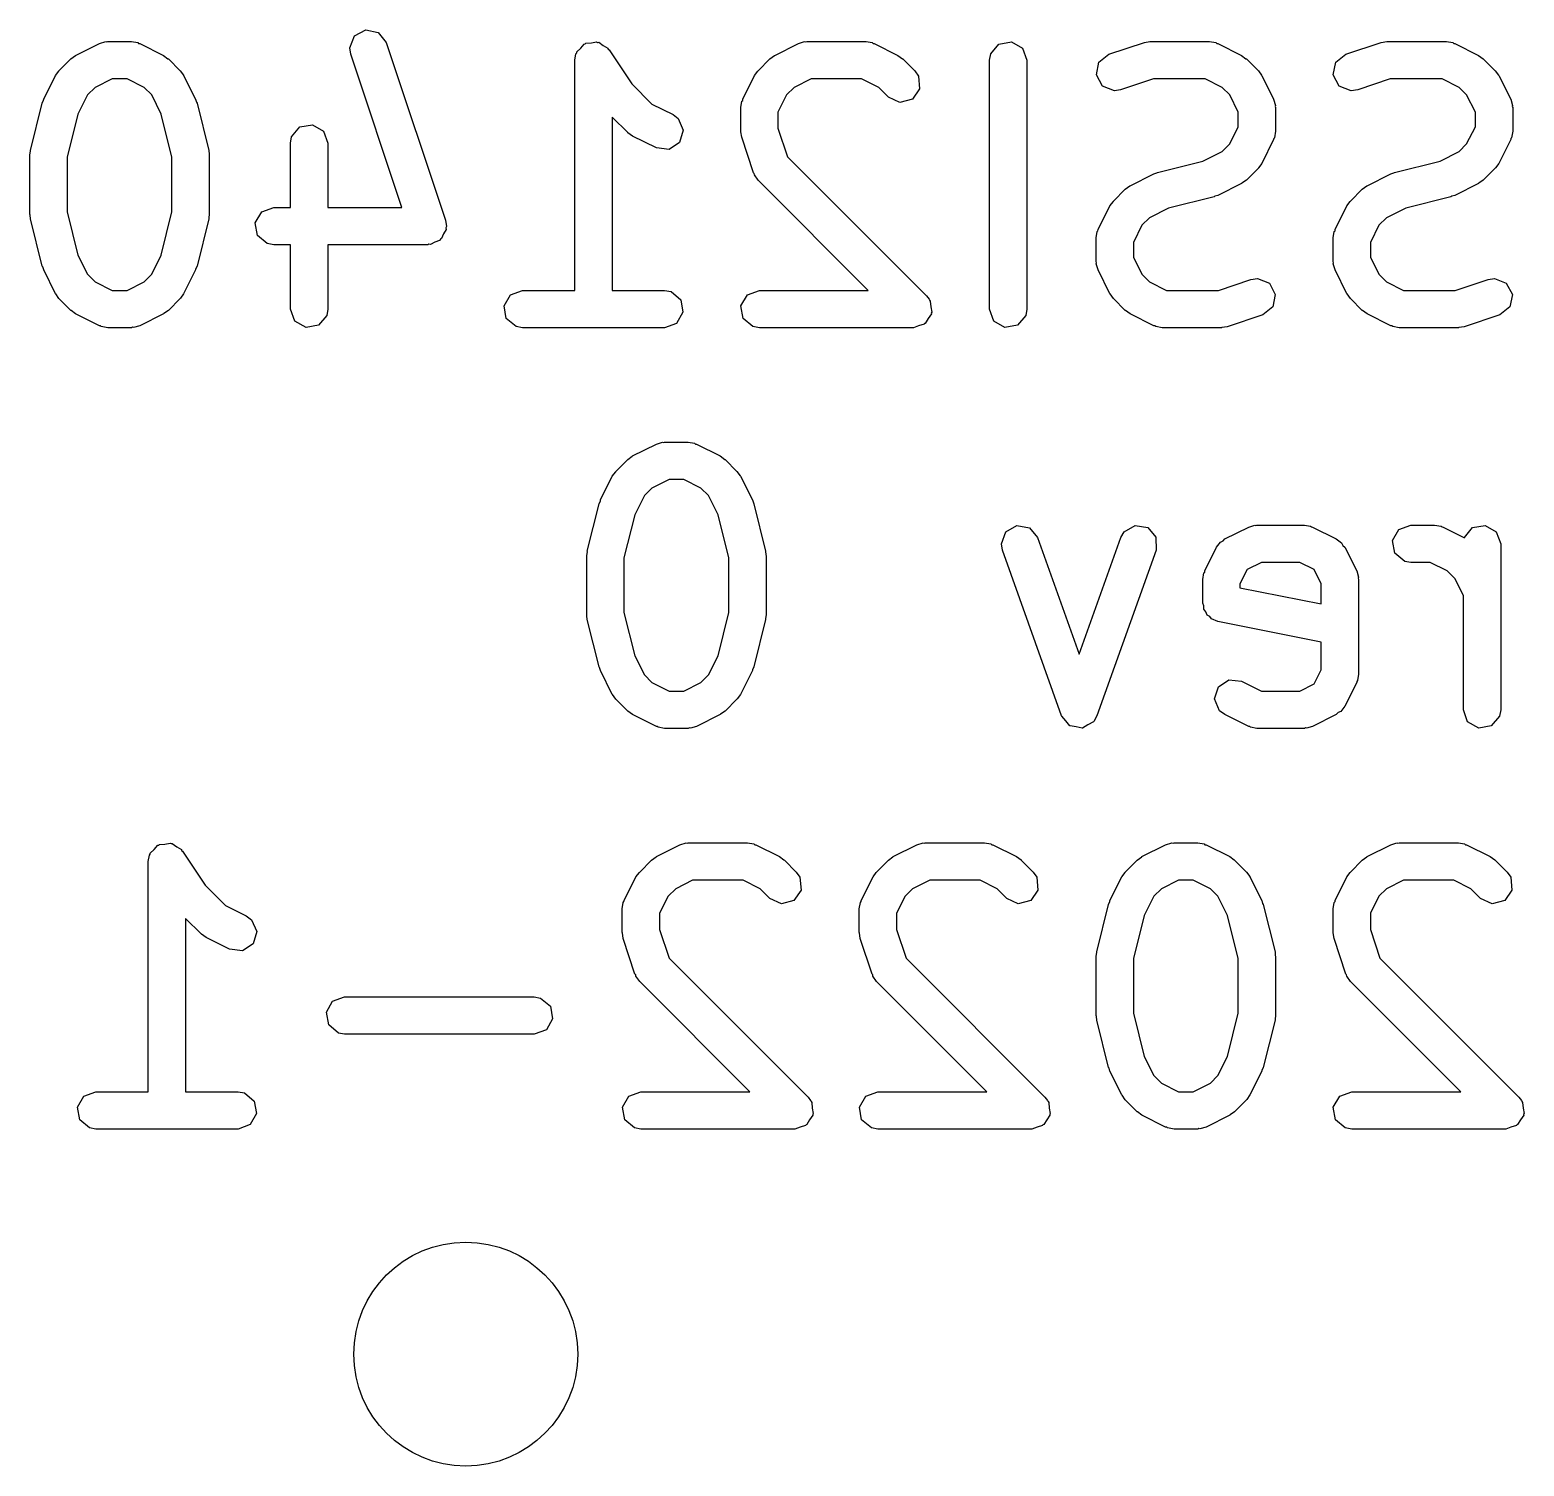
# Model space of a CAD drawing. Extents: x 123.3 to 169.7, y -142.3 to -47.
# Drawn here: x 163.01 to 169.02, y -79.44 to -73.67 of the extents above; entities that cross this region are included whole.
import ezdxf

# ---------------------------------------------------------------- set-up
doc = ezdxf.new("R2010")
doc.units = 0
doc.layers.add('BLACK', color=7, linetype='CONTINUOUS')

msp = doc.modelspace()

# ---------------------------------------------------------------- linework, layer by layer
at = {"layer": 'BLACK', "linetype": 'CONTINUOUS'}
for p, q in [((164.3, -73.7387), (164.319, -73.691)), ((164.319, -73.691), (164.364, -73.6666)), ((164.364, -73.6666), (164.414, -73.6769)), ((164.414, -73.6769), (164.446, -73.717)), ((163.198, -73.7689), (163.294, -73.7213)), ((163.294, -73.7213), (163.319, -73.7139)), ((163.319, -73.7139), (163.323, -73.7149)), ((163.323, -73.7149), (163.327, -73.7134)), ((163.327, -73.7134), (163.422, -73.7134)), ((163.422, -73.7134), (163.448, -73.7179)), ((163.448, -73.7179), (163.451, -73.7208)), ((163.451, -73.7208), (163.456, -73.7213)), ((163.456, -73.7213), (163.551, -73.7689)), ((164.304, -73.7645), (164.3, -73.7387)), ((164.446, -73.717), (164.684, -74.4313)), ((165.212, -73.7551), (165.228, -73.7401)), ((165.228, -73.7401), (165.242, -73.7234)), ((165.242, -73.7234), (165.246, -73.7227)), ((165.246, -73.7227), (165.249, -73.7197)), ((165.249, -73.7197), (165.271, -73.7183)), ((165.271, -73.7183), (165.292, -73.7145)), ((165.292, -73.7145), (165.296, -73.7167)), ((165.296, -73.7167), (165.301, -73.7164)), ((165.301, -73.7164), (165.318, -73.7293)), ((165.318, -73.7293), (165.337, -73.7402)), ((165.337, -73.7402), (165.338, -73.7442)), ((165.338, -73.7442), (165.342, -73.7468)), ((165.342, -73.7468), (165.433, -73.8835)), ((166.008, -73.7689), (166.103, -73.7213)), ((166.103, -73.7213), (166.128, -73.7139)), ((166.128, -73.7139), (166.132, -73.7149)), ((166.132, -73.7149), (166.137, -73.7134)), ((166.137, -73.7134), (166.375, -73.7134)), ((166.375, -73.7134), (166.4, -73.7179)), ((166.4, -73.7179), (166.404, -73.7208)), ((166.404, -73.7208), (166.408, -73.7213)), ((166.408, -73.7213), (166.503, -73.7689)), ((166.876, -73.7627), (166.909, -73.7234)), ((166.909, -73.7234), (166.959, -73.7145)), ((166.959, -73.7145), (167.004, -73.7402)), ((167.004, -73.7402), (167.021, -73.7884)), ((167.351, -73.7648), (167.494, -73.7172)), ((167.494, -73.7172), (167.516, -73.7139)), ((167.516, -73.7139), (167.518, -73.7134)), ((167.518, -73.7134), (167.756, -73.7134)), ((167.756, -73.7134), (167.781, -73.7179)), ((167.781, -73.7179), (167.785, -73.7208)), ((167.785, -73.7208), (167.789, -73.7213)), ((167.789, -73.7213), (167.884, -73.7689)), ((168.303, -73.7648), (168.446, -73.7172)), ((168.446, -73.7172), (168.468, -73.7139)), ((168.468, -73.7139), (168.47, -73.7134)), ((168.47, -73.7134), (168.708, -73.7134)), ((168.708, -73.7134), (168.734, -73.7179)), ((168.734, -73.7179), (168.737, -73.7208)), ((168.737, -73.7208), (168.742, -73.7213)), ((168.742, -73.7213), (168.837, -73.7689)), ((163.131, -73.8306), (163.179, -73.783)), ((163.179, -73.783), (163.197, -73.7701)), ((163.197, -73.7701), (163.198, -73.7689)), ((163.551, -73.7689), (163.569, -73.7823)), ((163.569, -73.7823), (163.571, -73.783)), ((163.571, -73.783), (163.618, -73.8306)), ((164.509, -74.38), (164.304, -73.7645)), ((165.204, -73.7884), (165.209, -73.7627)), ((165.204, -74.7134), (165.204, -73.7884)), ((165.209, -73.7627), (165.212, -73.7594)), ((165.212, -73.7594), (165.212, -73.7551)), ((165.941, -73.8306), (165.988, -73.783)), ((165.988, -73.783), (166.007, -73.7701)), ((166.007, -73.7701), (166.008, -73.7689)), ((166.503, -73.7689), (166.522, -73.7823)), ((166.522, -73.7823), (166.523, -73.783)), ((166.523, -73.783), (166.571, -73.8306)), ((166.871, -73.7884), (166.876, -73.7627)), ((166.871, -74.7884), (166.871, -73.7884)), ((167.021, -73.7884), (167.021, -74.7884)), ((167.301, -73.847), (167.311, -73.7967)), ((167.311, -73.7967), (167.351, -73.7648)), ((167.884, -73.7689), (167.902, -73.7823)), ((167.902, -73.7823), (167.904, -73.783)), ((167.904, -73.783), (167.952, -73.8306)), ((168.253, -73.847), (168.263, -73.7967)), ((168.263, -73.7967), (168.303, -73.7648)), ((168.837, -73.7689), (168.855, -73.7823)), ((168.855, -73.7823), (168.856, -73.783)), ((168.856, -73.783), (168.904, -73.8306)), ((163.07, -73.9453), (163.117, -73.8501)), ((163.117, -73.8501), (163.131, -73.8321)), ((163.131, -73.8321), (163.131, -73.8306)), ((163.345, -73.8634), (163.276, -73.8976)), ((163.405, -73.8634), (163.345, -73.8634)), ((163.473, -73.8976), (163.405, -73.8634)), ((163.618, -73.8306), (163.631, -73.849)), ((163.631, -73.849), (163.632, -73.8501)), ((163.632, -73.8501), (163.68, -73.9453)), ((165.879, -73.9453), (165.927, -73.8501)), ((165.927, -73.8501), (165.94, -73.8321)), ((165.94, -73.8321), (165.941, -73.8306)), ((166.154, -73.8634), (166.086, -73.8976)), ((166.357, -73.8634), (166.154, -73.8634)), ((166.426, -73.8976), (166.357, -73.8634)), ((166.571, -73.8306), (166.586, -73.8519)), ((166.586, -73.8519), (166.59, -73.903)), ((167.325, -73.8921), (167.301, -73.847)), ((167.53, -73.8634), (167.398, -73.9072)), ((167.738, -73.8634), (167.53, -73.8634)), ((167.806, -73.8976), (167.738, -73.8634)), ((167.952, -73.8306), (167.964, -73.849)), ((167.964, -73.849), (167.966, -73.8501)), ((167.966, -73.8501), (168.013, -73.9453)), ((168.277, -73.8921), (168.253, -73.847)), ((168.482, -73.8634), (168.351, -73.9072)), ((168.69, -73.8634), (168.482, -73.8634)), ((168.759, -73.8976), (168.69, -73.8634)), ((168.904, -73.8306), (168.917, -73.849)), ((168.917, -73.849), (168.918, -73.8501)), ((168.918, -73.8501), (168.966, -73.9453)), ((163.246, -73.928), (163.207, -74.005)), ((163.276, -73.8976), (163.246, -73.928)), ((163.504, -73.928), (163.473, -73.8976)), ((163.542, -74.005), (163.504, -73.928)), ((165.433, -73.8835), (165.514, -73.9648)), ((166.055, -73.928), (166.021, -73.9966)), ((166.086, -73.8976), (166.055, -73.928)), ((166.465, -73.9367), (166.426, -73.8976)), ((166.59, -73.903), (166.561, -73.9451)), ((167.373, -73.911), (167.325, -73.8921)), ((167.398, -73.9072), (167.373, -73.911)), ((167.837, -73.928), (167.806, -73.8976)), ((167.871, -73.9966), (167.837, -73.928)), ((168.325, -73.911), (168.277, -73.8921)), ((168.351, -73.9072), (168.325, -73.911)), ((168.789, -73.928), (168.759, -73.8976)), ((168.824, -73.9966), (168.789, -73.928)), ((163.016, -74.1511), (163.064, -73.9607)), ((163.064, -73.9607), (163.069, -73.9488)), ((163.069, -73.9488), (163.07, -73.9453)), ((163.68, -73.9453), (163.684, -73.9577)), ((163.684, -73.9577), (163.686, -73.9607)), ((163.686, -73.9607), (163.733, -74.1511)), ((165.514, -73.9648), (165.599, -74.007)), ((165.871, -73.9789), (165.876, -73.9532)), ((165.871, -74.0741), (165.871, -73.9789)), ((165.876, -73.9532), (165.879, -73.9498)), ((165.879, -73.9498), (165.879, -73.9453)), ((166.511, -73.9583), (166.465, -73.9367)), ((166.561, -73.9451), (166.511, -73.9583)), ((168.013, -73.9453), (168.021, -73.9703)), ((168.021, -73.9703), (168.02, -73.9746)), ((168.02, -73.9746), (168.021, -73.9789)), ((168.021, -73.9789), (168.021, -74.0741)), ((168.966, -73.9453), (168.973, -73.9703)), ((168.973, -73.9703), (168.972, -73.9746)), ((168.972, -73.9746), (168.974, -73.9789)), ((168.974, -73.9789), (168.974, -74.0741)), ((163.207, -74.005), (163.164, -74.1786)), ((163.585, -74.1786), (163.542, -74.005)), ((164.099, -74.0568), (164.15, -74.0479)), ((164.15, -74.0479), (164.194, -74.0735)), ((165.417, -74.0795), (165.354, -74.0171)), ((165.354, -74.0171), (165.354, -74.7134)), ((165.599, -74.007), (165.62, -74.0225)), ((165.62, -74.0225), (165.64, -74.0696)), ((166.021, -73.9966), (166.021, -74.0619)), ((167.871, -74.0564), (167.871, -73.9966)), ((168.824, -74.0564), (168.824, -73.9966)), ((164.062, -74.1217), (164.066, -74.0961)), ((164.066, -74.0961), (164.099, -74.0568)), ((164.194, -74.0735), (164.212, -74.1217)), ((165.418, -74.0802), (165.417, -74.0795)), ((165.436, -74.0936), (165.418, -74.0802)), ((165.532, -74.1412), (165.436, -74.0936)), ((165.64, -74.0696), (165.625, -74.1188)), ((165.872, -74.0756), (165.871, -74.0741)), ((165.875, -74.0978), (165.872, -74.0756)), ((165.923, -74.2407), (165.875, -74.0978)), ((166.021, -74.0619), (166.059, -74.1764)), ((167.837, -74.1249), (167.871, -74.0564)), ((168.013, -74.1076), (167.966, -74.2029)), ((168.014, -74.1032), (168.013, -74.1076)), ((168.017, -74.0997), (168.014, -74.1032)), ((168.021, -74.0741), (168.017, -74.0997)), ((168.789, -74.1249), (168.824, -74.0564)), ((168.966, -74.1076), (168.918, -74.2029)), ((168.969, -74.0997), (168.966, -74.1032)), ((168.966, -74.1032), (168.966, -74.1076)), ((168.974, -74.0741), (168.969, -74.0997)), ((163.014, -74.1693), (163.017, -74.1546)), ((163.014, -74.4074), (163.014, -74.1693)), ((163.017, -74.1546), (163.016, -74.1511)), ((163.733, -74.1511), (163.734, -74.1661)), ((163.734, -74.1661), (163.735, -74.1693)), ((163.735, -74.1693), (163.735, -74.4074)), ((164.062, -74.38), (164.062, -74.1217)), ((164.212, -74.1217), (164.212, -74.38)), ((165.583, -74.147), (165.532, -74.1412)), ((165.625, -74.1188), (165.583, -74.147)), ((167.729, -74.1938), (167.806, -74.1553)), ((167.806, -74.1553), (167.837, -74.1249)), ((168.682, -74.1938), (168.759, -74.1553)), ((168.759, -74.1553), (168.789, -74.1249)), ((163.164, -74.1786), (163.164, -74.3982)), ((163.585, -74.3982), (163.585, -74.1786)), ((166.059, -74.1764), (166.618, -74.7353)), ((167.547, -74.2394), (167.729, -74.1938)), ((167.952, -74.2224), (167.904, -74.27)), ((167.966, -74.2029), (167.952, -74.2209)), ((167.952, -74.2209), (167.952, -74.2224)), ((168.499, -74.2394), (168.682, -74.1938)), ((168.904, -74.2224), (168.856, -74.27)), ((168.905, -74.2209), (168.904, -74.2224)), ((168.918, -74.2029), (168.905, -74.2209)), ((165.925, -74.2442), (165.923, -74.2407)), ((165.926, -74.2486), (165.925, -74.2442)), ((165.941, -74.27), (165.926, -74.2486)), ((166.384, -74.7134), (165.941, -74.27)), ((167.417, -74.3068), (167.435, -74.2939)), ((167.435, -74.2939), (167.436, -74.2927)), ((167.436, -74.2927), (167.532, -74.2451)), ((167.532, -74.2451), (167.544, -74.2414)), ((167.544, -74.2414), (167.547, -74.2394)), ((167.884, -74.284), (167.789, -74.3317)), ((167.886, -74.2828), (167.884, -74.284)), ((167.904, -74.27), (167.886, -74.2828)), ((168.369, -74.3068), (168.388, -74.2939)), ((168.388, -74.2939), (168.389, -74.2927)), ((168.389, -74.2927), (168.484, -74.2451)), ((168.484, -74.2451), (168.496, -74.2414)), ((168.496, -74.2414), (168.499, -74.2394)), ((168.837, -74.284), (168.742, -74.3317)), ((168.838, -74.2828), (168.837, -74.284)), ((168.856, -74.27), (168.838, -74.2828)), ((167.369, -74.3544), (167.417, -74.3068)), ((167.774, -74.3373), (167.591, -74.383)), ((167.777, -74.3353), (167.774, -74.3373)), ((167.789, -74.3317), (167.777, -74.3353)), ((168.322, -74.3544), (168.369, -74.3068)), ((168.726, -74.3373), (168.544, -74.383)), ((168.729, -74.3353), (168.726, -74.3373)), ((168.742, -74.3317), (168.729, -74.3353)), ((163.015, -74.4107), (163.014, -74.4074)), ((163.016, -74.4256), (163.015, -74.4107)), ((163.164, -74.3982), (163.207, -74.5717)), ((163.542, -74.5717), (163.585, -74.3982)), ((163.735, -74.4074), (163.733, -74.4222)), ((163.92, -74.442), (163.946, -74.3976)), ((163.946, -74.3976), (163.994, -74.38)), ((163.994, -74.38), (164.062, -74.38)), ((164.212, -74.38), (164.509, -74.38)), ((167.308, -74.4691), (167.355, -74.3739)), ((167.355, -74.3739), (167.369, -74.3559)), ((167.369, -74.3559), (167.369, -74.3544)), ((167.591, -74.383), (167.514, -74.4214)), ((168.26, -74.4691), (168.308, -74.3739)), ((168.308, -74.3739), (168.321, -74.3559)), ((168.321, -74.3559), (168.322, -74.3544)), ((168.544, -74.383), (168.467, -74.4214)), ((163.064, -74.6161), (163.016, -74.4256)), ((163.733, -74.4256), (163.686, -74.6161)), ((163.733, -74.4222), (163.733, -74.4256)), ((163.929, -74.4925), (163.92, -74.442)), ((164.687, -74.4681), (164.676, -74.4858)), ((164.684, -74.4313), (164.688, -74.4571)), ((164.688, -74.4571), (164.686, -74.4624)), ((164.686, -74.4624), (164.687, -74.4681)), ((167.304, -74.477), (167.307, -74.4736)), ((167.307, -74.4736), (167.308, -74.4691)), ((167.484, -74.4519), (167.45, -74.5204)), ((167.514, -74.4214), (167.484, -74.4519)), ((168.257, -74.477), (168.26, -74.4736)), ((168.26, -74.4736), (168.26, -74.4691)), ((168.436, -74.4519), (168.402, -74.5204)), ((168.467, -74.4214), (168.436, -74.4519)), ((163.968, -74.5255), (163.929, -74.4925)), ((163.994, -74.53), (163.968, -74.5255)), ((164.062, -74.53), (163.994, -74.53)), ((164.062, -74.7884), (164.062, -74.53)), ((164.613, -74.53), (164.212, -74.53)), ((164.212, -74.53), (164.212, -74.7884)), ((164.618, -74.5281), (164.613, -74.53)), ((164.624, -74.5292), (164.618, -74.5281)), ((164.642, -74.5195), (164.624, -74.5292)), ((164.661, -74.5125), (164.642, -74.5195)), ((164.664, -74.5075), (164.661, -74.5125)), ((164.669, -74.5048), (164.664, -74.5075)), ((164.676, -74.4858), (164.669, -74.5048)), ((167.3, -74.5027), (167.304, -74.477)), ((167.3, -74.5979), (167.3, -74.5027)), ((167.45, -74.5204), (167.45, -74.5802)), ((168.252, -74.5027), (168.257, -74.477)), ((168.252, -74.5979), (168.252, -74.5027)), ((168.402, -74.5204), (168.402, -74.5802)), ((163.207, -74.5717), (163.246, -74.6487)), ((163.504, -74.6487), (163.542, -74.5717)), ((167.45, -74.5802), (167.484, -74.6487)), ((168.402, -74.5802), (168.436, -74.6487)), ((163.066, -74.619), (163.064, -74.6161)), ((163.07, -74.6314), (163.066, -74.619)), ((163.117, -74.7267), (163.07, -74.6314)), ((163.246, -74.6487), (163.276, -74.6791)), ((163.473, -74.6791), (163.504, -74.6487)), ((163.68, -74.6314), (163.632, -74.7267)), ((163.686, -74.6161), (163.68, -74.6279)), ((163.68, -74.6279), (163.68, -74.6314)), ((167.301, -74.6021), (167.3, -74.5979)), ((167.3, -74.6065), (167.301, -74.6021)), ((167.308, -74.6314), (167.3, -74.6065)), ((167.355, -74.7267), (167.308, -74.6314)), ((167.484, -74.6487), (167.514, -74.6791)), ((168.254, -74.6021), (168.252, -74.5979)), ((168.253, -74.6065), (168.254, -74.6021)), ((168.26, -74.6314), (168.253, -74.6065)), ((168.308, -74.7267), (168.26, -74.6314)), ((168.436, -74.6487), (168.467, -74.6791)), ((163.276, -74.6791), (163.345, -74.7134)), ((163.345, -74.7134), (163.405, -74.7134)), ((163.405, -74.7134), (163.473, -74.6791)), ((164.946, -74.7309), (164.994, -74.7134)), ((164.994, -74.7134), (165.204, -74.7134)), ((165.354, -74.7134), (165.565, -74.7134)), ((165.565, -74.7134), (165.591, -74.7179)), ((165.898, -74.7309), (165.946, -74.7134)), ((165.946, -74.7134), (166.384, -74.7134)), ((167.514, -74.6791), (167.583, -74.7134)), ((167.583, -74.7134), (167.791, -74.7134)), ((167.791, -74.7134), (167.922, -74.6696)), ((167.922, -74.6696), (167.948, -74.6658)), ((167.948, -74.6658), (167.996, -74.6846)), ((167.996, -74.6846), (168.02, -74.7298)), ((168.467, -74.6791), (168.535, -74.7134)), ((168.535, -74.7134), (168.743, -74.7134)), ((168.743, -74.7134), (168.875, -74.6696)), ((168.875, -74.6696), (168.901, -74.6658)), ((168.901, -74.6658), (168.948, -74.6846)), ((168.948, -74.6846), (168.973, -74.7298)), ((163.118, -74.7278), (163.117, -74.7267)), ((163.131, -74.7462), (163.118, -74.7278)), ((163.179, -74.7938), (163.131, -74.7462)), ((163.618, -74.7462), (163.571, -74.7938)), ((163.619, -74.7447), (163.618, -74.7462)), ((163.632, -74.7267), (163.619, -74.7447)), ((164.92, -74.7754), (164.946, -74.7309)), ((165.591, -74.7179), (165.63, -74.7509)), ((165.63, -74.7509), (165.639, -74.8014)), ((165.872, -74.7754), (165.898, -74.7309)), ((166.618, -74.7353), (166.628, -74.7488)), ((166.628, -74.7488), (166.63, -74.7509)), ((166.63, -74.7509), (166.63, -74.7529)), ((166.63, -74.7529), (166.633, -74.7567)), ((166.633, -74.7567), (166.635, -74.7792)), ((167.356, -74.7278), (167.355, -74.7267)), ((167.369, -74.7462), (167.356, -74.7278)), ((167.417, -74.7938), (167.369, -74.7462)), ((168.02, -74.7298), (168.01, -74.78)), ((168.309, -74.7278), (168.308, -74.7267)), ((168.322, -74.7462), (168.309, -74.7278)), ((168.369, -74.7938), (168.322, -74.7462)), ((168.973, -74.7298), (168.962, -74.78)), ((163.18, -74.7945), (163.179, -74.7938)), ((163.198, -74.8078), (163.18, -74.7945)), ((163.294, -74.8555), (163.198, -74.8078)), ((163.551, -74.8078), (163.456, -74.8555)), ((163.552, -74.8067), (163.551, -74.8078)), ((163.571, -74.7938), (163.552, -74.8067)), ((164.079, -74.8366), (164.062, -74.7884)), ((164.207, -74.814), (164.174, -74.8533)), ((164.212, -74.7884), (164.207, -74.814)), ((164.929, -74.8259), (164.92, -74.7754)), ((164.968, -74.8589), (164.929, -74.8259)), ((165.639, -74.8014), (165.613, -74.8458)), ((165.881, -74.8259), (165.872, -74.7754)), ((165.92, -74.8589), (165.881, -74.8259)), ((166.625, -74.8263), (166.613, -74.8458)), ((166.638, -74.8078), (166.625, -74.8263)), ((166.635, -74.7792), (166.639, -74.8014)), ((166.639, -74.8014), (166.637, -74.8044)), ((166.637, -74.8044), (166.638, -74.8078)), ((166.889, -74.8366), (166.871, -74.7884)), ((167.017, -74.814), (166.984, -74.8533)), ((167.021, -74.7884), (167.017, -74.814)), ((167.418, -74.7945), (167.417, -74.7938)), ((167.436, -74.8078), (167.418, -74.7945)), ((167.532, -74.8555), (167.436, -74.8078)), ((167.97, -74.8119), (167.827, -74.8595)), ((168.01, -74.78), (167.97, -74.8119)), ((168.371, -74.7945), (168.369, -74.7938)), ((168.389, -74.8078), (168.371, -74.7945)), ((168.484, -74.8555), (168.389, -74.8078)), ((168.922, -74.8119), (168.779, -74.8595)), ((168.962, -74.78), (168.922, -74.8119)), ((163.298, -74.856), (163.294, -74.8555)), ((163.301, -74.8589), (163.298, -74.856)), ((163.327, -74.8634), (163.301, -74.8589)), ((163.422, -74.8634), (163.327, -74.8634)), ((163.427, -74.8618), (163.422, -74.8634)), ((163.431, -74.8629), (163.427, -74.8618)), ((163.456, -74.8555), (163.431, -74.8629)), ((164.124, -74.8622), (164.079, -74.8366)), ((164.174, -74.8533), (164.124, -74.8622)), ((164.994, -74.8634), (164.968, -74.8589)), ((165.565, -74.8634), (164.994, -74.8634)), ((165.613, -74.8458), (165.565, -74.8634)), ((165.946, -74.8634), (165.92, -74.8589)), ((166.565, -74.8634), (165.946, -74.8634)), ((166.586, -74.8557), (166.565, -74.8634)), ((166.608, -74.8498), (166.586, -74.8557)), ((166.61, -74.847), (166.608, -74.8498)), ((166.613, -74.8458), (166.61, -74.847)), ((166.933, -74.8622), (166.889, -74.8366)), ((166.984, -74.8533), (166.933, -74.8622)), ((167.536, -74.856), (167.532, -74.8555)), ((167.54, -74.8589), (167.536, -74.856)), ((167.565, -74.8634), (167.54, -74.8589)), ((167.803, -74.8634), (167.565, -74.8634)), ((167.805, -74.8628), (167.803, -74.8634)), ((167.827, -74.8595), (167.805, -74.8628)), ((168.488, -74.856), (168.484, -74.8555)), ((168.492, -74.8589), (168.488, -74.856)), ((168.518, -74.8634), (168.492, -74.8589)), ((168.756, -74.8634), (168.518, -74.8634)), ((168.757, -74.8628), (168.756, -74.8634)), ((168.779, -74.8595), (168.757, -74.8628)), ((165.436, -75.3789), (165.532, -75.3313)), ((165.532, -75.3313), (165.557, -75.3239)), ((165.557, -75.3239), (165.561, -75.3249)), ((165.561, -75.3249), (165.565, -75.3234)), ((165.565, -75.3234), (165.66, -75.3234)), ((165.66, -75.3234), (165.686, -75.3279)), ((165.686, -75.3279), (165.69, -75.3308)), ((165.69, -75.3308), (165.694, -75.3313)), ((165.694, -75.3313), (165.789, -75.3789)), ((165.369, -75.4406), (165.417, -75.393)), ((165.417, -75.393), (165.435, -75.3801)), ((165.435, -75.3801), (165.436, -75.3789)), ((165.789, -75.3789), (165.807, -75.3923)), ((165.807, -75.3923), (165.809, -75.393)), ((165.809, -75.393), (165.856, -75.4406)), ((165.308, -75.5553), (165.355, -75.4601)), ((165.355, -75.4601), (165.369, -75.4421)), ((165.369, -75.4421), (165.369, -75.4406)), ((165.583, -75.4734), (165.514, -75.5076)), ((165.643, -75.4734), (165.583, -75.4734)), ((165.711, -75.5076), (165.643, -75.4734)), ((165.856, -75.4406), (165.869, -75.459)), ((165.869, -75.459), (165.87, -75.4601)), ((165.87, -75.4601), (165.918, -75.5553)), ((165.307, -75.5588), (165.308, -75.5553)), ((165.484, -75.538), (165.445, -75.615)), ((165.514, -75.5076), (165.484, -75.538)), ((165.742, -75.538), (165.711, -75.5076)), ((165.78, -75.615), (165.742, -75.538)), ((165.918, -75.5553), (165.922, -75.5677)), ((165.254, -75.7611), (165.302, -75.5707)), ((165.302, -75.5707), (165.307, -75.5588)), ((165.445, -75.615), (165.402, -75.7886)), ((165.824, -75.7886), (165.78, -75.615)), ((165.922, -75.5677), (165.924, -75.5707)), ((165.924, -75.5707), (165.971, -75.7611)), ((166.937, -75.6832), (166.981, -75.6578)), ((166.981, -75.6578), (167.032, -75.667)), ((167.032, -75.667), (167.064, -75.7065)), ((167.412, -75.6839), (167.456, -75.6579)), ((167.456, -75.6579), (167.507, -75.6665)), ((167.507, -75.6665), (167.54, -75.7056)), ((167.817, -75.7123), (167.913, -75.6646)), ((167.913, -75.6646), (167.938, -75.6572)), ((167.938, -75.6572), (167.942, -75.6582)), ((167.942, -75.6582), (167.946, -75.6567)), ((167.946, -75.6567), (168.137, -75.6567)), ((168.137, -75.6567), (168.162, -75.6612)), ((168.162, -75.6612), (168.166, -75.6641)), ((168.166, -75.6641), (168.17, -75.6646)), ((168.17, -75.6646), (168.265, -75.7123)), ((168.491, -75.7187), (168.517, -75.6743)), ((168.517, -75.6743), (168.565, -75.6567)), ((168.565, -75.6567), (168.66, -75.6567)), ((168.66, -75.6567), (168.686, -75.6612)), ((168.686, -75.6612), (168.69, -75.6641)), ((168.69, -75.6641), (168.694, -75.6646)), ((168.694, -75.6646), (168.78, -75.7077)), ((168.78, -75.7061), (168.813, -75.6668)), ((168.813, -75.6668), (168.864, -75.6579)), ((168.864, -75.6579), (168.908, -75.6835)), ((166.919, -75.7313), (166.937, -75.6832)), ((166.923, -75.7569), (166.919, -75.7313)), ((167.064, -75.7065), (167.232, -76.1754)), ((167.232, -76.1754), (167.399, -75.7065)), ((167.399, -75.7065), (167.412, -75.6839)), ((167.54, -75.7056), (167.541, -75.7569)), ((167.784, -75.7458), (167.799, -75.7249)), ((167.799, -75.7249), (167.81, -75.7204)), ((167.81, -75.7204), (167.817, -75.7123)), ((168.265, -75.7123), (168.286, -75.7278)), ((168.286, -75.7278), (168.291, -75.7381)), ((168.5, -75.7692), (168.491, -75.7187)), ((168.78, -75.7077), (168.78, -75.7061)), ((168.908, -75.6835), (168.926, -75.7317)), ((168.926, -75.7317), (168.926, -76.3984)), ((165.252, -75.7793), (165.255, -75.7646)), ((165.252, -76.0174), (165.252, -75.7793)), ((165.255, -75.7646), (165.254, -75.7611)), ((165.402, -75.7886), (165.402, -76.0082)), ((165.824, -76.0082), (165.824, -75.7886)), ((165.971, -75.7611), (165.972, -75.7761)), ((165.972, -75.7761), (165.974, -75.7793)), ((165.974, -75.7793), (165.974, -76.0174)), ((167.161, -76.4236), (166.923, -75.7569)), ((167.541, -75.7569), (167.302, -76.4236)), ((167.736, -75.841), (167.784, -75.7458)), ((168.291, -75.7381), (168.299, -75.7458)), ((168.299, -75.7458), (168.347, -75.841)), ((168.54, -75.8022), (168.5, -75.7692)), ((167.728, -75.8746), (167.733, -75.8489)), ((167.733, -75.8489), (167.736, -75.8455)), ((167.736, -75.8455), (167.736, -75.841)), ((167.907, -75.8352), (167.878, -75.8923)), ((167.964, -75.8067), (167.907, -75.8352)), ((168.119, -75.8067), (167.964, -75.8067)), ((168.176, -75.8352), (168.119, -75.8067)), ((168.204, -75.8923), (168.176, -75.8352)), ((168.347, -75.841), (168.354, -75.866)), ((168.565, -75.8067), (168.54, -75.8022)), ((168.643, -75.8067), (168.565, -75.8067)), ((168.711, -75.841), (168.643, -75.8067)), ((168.742, -75.8714), (168.711, -75.841)), ((167.728, -75.9698), (167.728, -75.8746)), ((167.878, -75.8923), (167.878, -75.9083)), ((167.878, -75.9083), (168.204, -75.9736)), ((168.204, -75.9736), (168.204, -75.8923)), ((168.354, -75.866), (168.353, -75.8704)), ((168.353, -75.8704), (168.354, -75.8746)), ((168.354, -75.8746), (168.354, -76.2555)), ((168.776, -75.9399), (168.742, -75.8714)), ((167.733, -75.9815), (167.728, -75.9698)), ((168.776, -76.3984), (168.776, -75.9399)), ((165.253, -76.0207), (165.252, -76.0174)), ((165.254, -76.0356), (165.253, -76.0207)), ((165.302, -76.2261), (165.254, -76.0356)), ((165.402, -76.0082), (165.445, -76.1817)), ((165.78, -76.1817), (165.824, -76.0082)), ((165.971, -76.0356), (165.924, -76.2261)), ((165.974, -76.0174), (165.971, -76.0322)), ((165.971, -76.0322), (165.971, -76.0356)), ((167.732, -75.9938), (167.733, -75.9815)), ((167.741, -76.0048), (167.732, -75.9938)), ((167.746, -76.018), (167.741, -76.0048)), ((167.757, -76.0242), (167.746, -76.018)), ((167.764, -76.0339), (167.757, -76.0242)), ((167.789, -76.0434), (167.764, -76.0339)), ((168.204, -76.1265), (167.789, -76.0434)), ((168.204, -76.2378), (168.204, -76.1265)), ((165.445, -76.1817), (165.484, -76.2587)), ((165.742, -76.2587), (165.78, -76.1817)), ((165.304, -76.229), (165.302, -76.2261)), ((165.308, -76.2414), (165.304, -76.229)), ((165.355, -76.3367), (165.308, -76.2414)), ((165.484, -76.2587), (165.514, -76.2891)), ((165.711, -76.2891), (165.742, -76.2587)), ((165.918, -76.2414), (165.87, -76.3367)), ((165.924, -76.2261), (165.918, -76.2379)), ((165.918, -76.2379), (165.918, -76.2414)), ((168.176, -76.2949), (168.204, -76.2378)), ((168.354, -76.2555), (168.35, -76.2812)), ((165.514, -76.2891), (165.583, -76.3234)), ((165.583, -76.3234), (165.643, -76.3234)), ((165.643, -76.3234), (165.711, -76.2891)), ((167.776, -76.3553), (167.791, -76.3061)), ((167.791, -76.3061), (167.833, -76.2778)), ((167.833, -76.2778), (167.884, -76.2837)), ((167.884, -76.2837), (167.964, -76.3234)), ((167.964, -76.3234), (168.119, -76.3234)), ((168.119, -76.3234), (168.176, -76.2949)), ((168.347, -76.2891), (168.299, -76.3843)), ((168.35, -76.2812), (168.347, -76.2846)), ((168.347, -76.2846), (168.347, -76.2891)), ((165.356, -76.3378), (165.355, -76.3367)), ((165.369, -76.3562), (165.356, -76.3378)), ((165.417, -76.4038), (165.369, -76.3562)), ((165.856, -76.3562), (165.809, -76.4038)), ((165.857, -76.3547), (165.856, -76.3562)), ((165.87, -76.3367), (165.857, -76.3547)), ((167.796, -76.4023), (167.776, -76.3553)), ((168.299, -76.3843), (168.283, -76.4052)), ((165.418, -76.4045), (165.417, -76.4038)), ((165.436, -76.4178), (165.418, -76.4045)), ((165.532, -76.4655), (165.436, -76.4178)), ((165.789, -76.4178), (165.694, -76.4655)), ((165.79, -76.4167), (165.789, -76.4178)), ((165.809, -76.4038), (165.79, -76.4167)), ((167.162, -76.424), (167.161, -76.4236)), ((167.162, -76.4245), (167.162, -76.424)), ((167.178, -76.4437), (167.162, -76.4245)), ((167.194, -76.4631), (167.178, -76.4437)), ((167.289, -76.4469), (167.267, -76.4594)), ((167.29, -76.4462), (167.289, -76.4465)), ((167.289, -76.4465), (167.289, -76.4469)), ((167.302, -76.4236), (167.29, -76.4462)), ((167.817, -76.4178), (167.796, -76.4023)), ((167.913, -76.4655), (167.817, -76.4178)), ((168.265, -76.4178), (168.17, -76.4655)), ((168.273, -76.4097), (168.265, -76.4178)), ((168.283, -76.4052), (168.273, -76.4097)), ((168.793, -76.4466), (168.776, -76.3984)), ((168.838, -76.4722), (168.793, -76.4466)), ((168.921, -76.424), (168.888, -76.4633)), ((168.926, -76.3984), (168.921, -76.424)), ((165.536, -76.466), (165.532, -76.4655)), ((165.54, -76.4689), (165.536, -76.466)), ((165.565, -76.4734), (165.54, -76.4689)), ((165.66, -76.4734), (165.565, -76.4734)), ((165.665, -76.4718), (165.66, -76.4734)), ((165.669, -76.4729), (165.665, -76.4718)), ((165.694, -76.4655), (165.669, -76.4729)), ((167.194, -76.4632), (167.194, -76.4631)), ((167.195, -76.4636), (167.194, -76.4632)), ((167.22, -76.4678), (167.195, -76.4636)), ((167.244, -76.4723), (167.22, -76.4678)), ((167.245, -76.4721), (167.244, -76.4723)), ((167.267, -76.4594), (167.245, -76.4722)), ((167.245, -76.4722), (167.245, -76.4721)), ((167.917, -76.466), (167.913, -76.4655)), ((167.92, -76.4689), (167.917, -76.466)), ((167.946, -76.4734), (167.92, -76.4689)), ((168.137, -76.4734), (167.946, -76.4734)), ((168.141, -76.4718), (168.137, -76.4734)), ((168.145, -76.4729), (168.141, -76.4718)), ((168.17, -76.4655), (168.145, -76.4729)), ((168.888, -76.4633), (168.838, -76.4722)), ((163.557, -76.9383), (163.578, -76.9345)), ((163.578, -76.9345), (163.582, -76.9367)), ((163.582, -76.9367), (163.586, -76.9364)), ((163.586, -76.9364), (163.604, -76.9493)), ((165.627, -76.9413), (165.652, -76.9339)), ((165.652, -76.9339), (165.656, -76.9349)), ((165.656, -76.9349), (165.66, -76.9334)), ((165.66, -76.9334), (165.899, -76.9334)), ((165.899, -76.9334), (165.924, -76.9379)), ((166.579, -76.9413), (166.604, -76.9339)), ((166.604, -76.9339), (166.609, -76.9349)), ((166.609, -76.9349), (166.613, -76.9334)), ((166.613, -76.9334), (166.851, -76.9334)), ((166.851, -76.9334), (166.877, -76.9379)), ((167.579, -76.9413), (167.604, -76.9339)), ((167.604, -76.9339), (167.609, -76.9349)), ((167.609, -76.9349), (167.613, -76.9334)), ((167.613, -76.9334), (167.708, -76.9334)), ((167.708, -76.9334), (167.734, -76.9379)), ((168.484, -76.9413), (168.509, -76.9339)), ((168.509, -76.9339), (168.513, -76.9349)), ((168.513, -76.9349), (168.518, -76.9334)), ((168.518, -76.9334), (168.756, -76.9334)), ((168.756, -76.9334), (168.781, -76.9379)), ((163.49, -77.0084), (163.495, -76.9827)), ((163.495, -76.9827), (163.497, -76.9794)), ((163.497, -76.9794), (163.498, -76.9751)), ((163.498, -76.9751), (163.514, -76.9601)), ((163.514, -76.9601), (163.528, -76.9434)), ((163.528, -76.9434), (163.532, -76.9427)), ((163.532, -76.9427), (163.535, -76.9397)), ((163.535, -76.9397), (163.557, -76.9383)), ((163.604, -76.9493), (163.623, -76.9602)), ((163.623, -76.9602), (163.624, -76.9642)), ((163.624, -76.9642), (163.628, -76.9668)), ((163.628, -76.9668), (163.719, -77.1035)), ((165.512, -77.003), (165.531, -76.9901)), ((165.531, -76.9901), (165.532, -76.9889)), ((165.532, -76.9889), (165.627, -76.9413)), ((165.924, -76.9379), (165.928, -76.9408)), ((165.928, -76.9408), (165.932, -76.9413)), ((165.932, -76.9413), (166.027, -76.9889)), ((166.027, -76.9889), (166.045, -77.0023)), ((166.465, -77.003), (166.483, -76.9901)), ((166.483, -76.9901), (166.484, -76.9889)), ((166.484, -76.9889), (166.579, -76.9413)), ((166.877, -76.9379), (166.88, -76.9408)), ((166.88, -76.9408), (166.884, -76.9413)), ((166.884, -76.9413), (166.98, -76.9889)), ((166.98, -76.9889), (166.998, -77.0023)), ((167.465, -77.003), (167.483, -76.9901)), ((167.483, -76.9901), (167.484, -76.9889)), ((167.484, -76.9889), (167.579, -76.9413)), ((167.734, -76.9379), (167.737, -76.9408)), ((167.737, -76.9408), (167.742, -76.9413)), ((167.742, -76.9413), (167.837, -76.9889)), ((167.837, -76.9889), (167.855, -77.0023)), ((168.369, -77.003), (168.388, -76.9901)), ((168.388, -76.9901), (168.389, -76.9889)), ((168.389, -76.9889), (168.484, -76.9413)), ((168.781, -76.9379), (168.785, -76.9408)), ((168.785, -76.9408), (168.789, -76.9413)), ((168.789, -76.9413), (168.884, -76.9889)), ((168.884, -76.9889), (168.902, -77.0023)), ((163.49, -77.9334), (163.49, -77.0084)), ((165.45, -77.0701), (165.464, -77.0521)), ((165.464, -77.0521), (165.465, -77.0506)), ((165.465, -77.0506), (165.512, -77.003)), ((166.045, -77.0023), (166.047, -77.003)), ((166.047, -77.003), (166.094, -77.0506)), ((166.094, -77.0506), (166.109, -77.0719)), ((166.403, -77.0701), (166.416, -77.0521)), ((166.416, -77.0521), (166.417, -77.0506)), ((166.417, -77.0506), (166.465, -77.003)), ((166.998, -77.0023), (166.999, -77.003)), ((166.999, -77.003), (167.047, -77.0506)), ((167.047, -77.0506), (167.062, -77.0719)), ((167.403, -77.0701), (167.416, -77.0521)), ((167.416, -77.0521), (167.417, -77.0506)), ((167.417, -77.0506), (167.465, -77.003)), ((167.855, -77.0023), (167.856, -77.003)), ((167.856, -77.003), (167.904, -77.0506)), ((167.904, -77.0506), (167.917, -77.069)), ((168.308, -77.0701), (168.321, -77.0521)), ((168.321, -77.0521), (168.322, -77.0506)), ((168.322, -77.0506), (168.369, -77.003)), ((168.902, -77.0023), (168.904, -77.003)), ((168.904, -77.003), (168.952, -77.0506)), ((168.952, -77.0506), (168.966, -77.0719)), ((163.719, -77.1035), (163.8, -77.1848)), ((165.403, -77.1653), (165.45, -77.0701)), ((165.678, -77.0834), (165.61, -77.1176)), ((165.881, -77.0834), (165.678, -77.0834)), ((165.949, -77.1176), (165.881, -77.0834)), ((166.109, -77.0719), (166.114, -77.123)), ((166.355, -77.1653), (166.403, -77.0701)), ((166.631, -77.0834), (166.562, -77.1176)), ((166.833, -77.0834), (166.631, -77.0834)), ((166.902, -77.1176), (166.833, -77.0834)), ((167.062, -77.0719), (167.066, -77.123)), ((167.355, -77.1653), (167.403, -77.0701)), ((167.631, -77.0834), (167.562, -77.1176)), ((167.69, -77.0834), (167.631, -77.0834)), ((167.759, -77.1176), (167.69, -77.0834)), ((167.917, -77.069), (167.918, -77.0701)), ((167.918, -77.0701), (167.966, -77.1653)), ((168.26, -77.1653), (168.308, -77.0701)), ((168.535, -77.0834), (168.467, -77.1176)), ((168.738, -77.0834), (168.535, -77.0834)), ((168.806, -77.1176), (168.738, -77.0834)), ((168.966, -77.0719), (168.971, -77.123)), ((165.395, -77.1989), (165.399, -77.1732)), ((165.399, -77.1732), (165.402, -77.1698)), ((165.402, -77.1698), (165.403, -77.1653)), ((165.579, -77.148), (165.545, -77.2166)), ((165.61, -77.1176), (165.579, -77.148)), ((165.988, -77.1567), (165.949, -77.1176)), ((166.035, -77.1783), (165.988, -77.1567)), ((166.084, -77.1651), (166.035, -77.1783)), ((166.114, -77.123), (166.084, -77.1651)), ((166.347, -77.1989), (166.352, -77.1732)), ((166.352, -77.1732), (166.355, -77.1698)), ((166.355, -77.1698), (166.355, -77.1653)), ((166.532, -77.148), (166.497, -77.2166)), ((166.562, -77.1176), (166.532, -77.148)), ((166.941, -77.1567), (166.902, -77.1176)), ((166.987, -77.1783), (166.941, -77.1567)), ((167.037, -77.1651), (166.987, -77.1783)), ((167.066, -77.123), (167.037, -77.1651)), ((167.35, -77.1807), (167.355, -77.1688)), ((167.355, -77.1688), (167.355, -77.1653)), ((167.532, -77.148), (167.493, -77.225)), ((167.562, -77.1176), (167.532, -77.148)), ((167.789, -77.148), (167.759, -77.1176)), ((167.828, -77.225), (167.789, -77.148)), ((167.966, -77.1653), (167.969, -77.1777)), ((168.252, -77.1989), (168.257, -77.1732)), ((168.257, -77.1732), (168.26, -77.1698)), ((168.26, -77.1698), (168.26, -77.1653)), ((168.436, -77.148), (168.402, -77.2166)), ((168.467, -77.1176), (168.436, -77.148)), ((168.845, -77.1567), (168.806, -77.1176)), ((168.892, -77.1783), (168.845, -77.1567)), ((168.942, -77.1651), (168.892, -77.1783)), ((168.971, -77.123), (168.942, -77.1651)), ((163.703, -77.2995), (163.64, -77.2371)), ((163.64, -77.2371), (163.64, -77.9334)), ((163.8, -77.1848), (163.884, -77.227)), ((163.884, -77.227), (163.905, -77.2425)), ((165.395, -77.2941), (165.395, -77.1989)), ((165.545, -77.2166), (165.545, -77.2819)), ((166.347, -77.2941), (166.347, -77.1989)), ((166.497, -77.2166), (166.497, -77.2819)), ((167.302, -77.3711), (167.35, -77.1807)), ((167.493, -77.225), (167.45, -77.3986)), ((167.871, -77.3986), (167.828, -77.225)), ((167.969, -77.1777), (167.971, -77.1807)), ((167.971, -77.1807), (168.019, -77.3711)), ((168.252, -77.2941), (168.252, -77.1989)), ((168.402, -77.2166), (168.402, -77.2819)), ((163.905, -77.2425), (163.926, -77.2896)), ((163.926, -77.2896), (163.911, -77.3388)), ((165.396, -77.2956), (165.395, -77.2941)), ((165.399, -77.3178), (165.396, -77.2956)), ((165.545, -77.2819), (165.583, -77.3964)), ((166.348, -77.2956), (166.347, -77.2941)), ((166.351, -77.3178), (166.348, -77.2956)), ((166.497, -77.2819), (166.536, -77.3964)), ((168.253, -77.2956), (168.252, -77.2941)), ((168.256, -77.3178), (168.253, -77.2956)), ((168.402, -77.2819), (168.44, -77.3964)), ((163.704, -77.3002), (163.703, -77.2995)), ((163.722, -77.3136), (163.704, -77.3002)), ((163.817, -77.3612), (163.722, -77.3136)), ((163.911, -77.3388), (163.868, -77.367)), ((165.446, -77.4607), (165.399, -77.3178)), ((166.399, -77.4607), (166.351, -77.3178)), ((168.304, -77.4607), (168.256, -77.3178)), ((163.868, -77.367), (163.817, -77.3612)), ((165.583, -77.3964), (166.142, -77.9553)), ((166.536, -77.3964), (167.094, -77.9553)), ((167.3, -77.3893), (167.302, -77.3746)), ((167.3, -77.6274), (167.3, -77.3893)), ((167.302, -77.3746), (167.302, -77.3711)), ((167.45, -77.3986), (167.45, -77.6182)), ((167.871, -77.6182), (167.871, -77.3986)), ((168.019, -77.3711), (168.02, -77.3861)), ((168.02, -77.3861), (168.021, -77.3893)), ((168.021, -77.3893), (168.021, -77.6274)), ((168.44, -77.3964), (168.999, -77.9553)), ((165.449, -77.4642), (165.446, -77.4607)), ((165.45, -77.4686), (165.449, -77.4642)), ((165.465, -77.49), (165.45, -77.4686)), ((166.402, -77.4642), (166.399, -77.4607)), ((166.402, -77.4686), (166.402, -77.4642)), ((166.417, -77.49), (166.402, -77.4686)), ((168.306, -77.4642), (168.304, -77.4607)), ((168.307, -77.4686), (168.306, -77.4642)), ((168.322, -77.49), (168.307, -77.4686)), ((165.908, -77.9334), (165.465, -77.49)), ((166.86, -77.9334), (166.417, -77.49)), ((168.765, -77.9334), (168.322, -77.49)), ((164.206, -77.6144), (164.231, -77.57)), ((164.231, -77.57), (164.279, -77.5524)), ((164.279, -77.5524), (165.041, -77.5524)), ((165.041, -77.5524), (165.067, -77.557)), ((165.067, -77.557), (165.106, -77.5899)), ((165.106, -77.5899), (165.115, -77.6405)), ((164.215, -77.6649), (164.206, -77.6144)), ((165.115, -77.6405), (165.09, -77.6849)), ((167.301, -77.6307), (167.3, -77.6274)), ((167.302, -77.6456), (167.301, -77.6307)), ((167.35, -77.8361), (167.302, -77.6456)), ((167.45, -77.6182), (167.493, -77.7917)), ((167.828, -77.7917), (167.871, -77.6182)), ((168.019, -77.6456), (167.971, -77.8361)), ((168.021, -77.6274), (168.019, -77.6422)), ((168.019, -77.6422), (168.019, -77.6456)), ((164.254, -77.6979), (164.215, -77.6649)), ((164.279, -77.7024), (164.254, -77.6979)), ((165.041, -77.7024), (164.279, -77.7024)), ((165.09, -77.6849), (165.041, -77.7024)), ((167.352, -77.839), (167.35, -77.8361)), ((167.493, -77.7917), (167.532, -77.8687)), ((167.789, -77.8687), (167.828, -77.7917)), ((167.971, -77.8361), (167.966, -77.8479)), ((167.355, -77.8514), (167.352, -77.839)), ((167.403, -77.9467), (167.355, -77.8514)), ((167.532, -77.8687), (167.562, -77.8991)), ((167.759, -77.8991), (167.789, -77.8687)), ((167.966, -77.8514), (167.918, -77.9467)), ((167.966, -77.8479), (167.966, -77.8514)), ((163.206, -77.9954), (163.231, -77.9509)), ((163.231, -77.9509), (163.279, -77.9334)), ((163.279, -77.9334), (163.49, -77.9334)), ((163.64, -77.9334), (163.851, -77.9334)), ((163.851, -77.9334), (163.877, -77.9379)), ((163.877, -77.9379), (163.916, -77.9709)), ((165.396, -77.9954), (165.422, -77.9509)), ((165.422, -77.9509), (165.47, -77.9334)), ((165.47, -77.9334), (165.908, -77.9334)), ((166.142, -77.9553), (166.151, -77.9688)), ((166.348, -77.9954), (166.374, -77.9509)), ((166.374, -77.9509), (166.422, -77.9334)), ((166.422, -77.9334), (166.86, -77.9334)), ((167.094, -77.9553), (167.104, -77.9688)), ((167.404, -77.9478), (167.403, -77.9467)), ((167.417, -77.9662), (167.404, -77.9478)), ((167.562, -77.8991), (167.631, -77.9334)), ((167.631, -77.9334), (167.69, -77.9334)), ((167.69, -77.9334), (167.759, -77.8991)), ((167.918, -77.9467), (167.905, -77.9647)), ((168.253, -77.9954), (168.279, -77.9509)), ((168.279, -77.9509), (168.327, -77.9334)), ((168.327, -77.9334), (168.765, -77.9334)), ((168.999, -77.9553), (169.009, -77.9688)), ((163.215, -78.0459), (163.206, -77.9954)), ((163.916, -77.9709), (163.925, -78.0214)), ((165.405, -78.0459), (165.396, -77.9954)), ((166.151, -77.9688), (166.154, -77.9709)), ((166.154, -77.9709), (166.154, -77.9729)), ((166.154, -77.9729), (166.157, -77.9767)), ((166.157, -77.9767), (166.159, -77.9992)), ((166.159, -77.9992), (166.163, -78.0214)), ((166.357, -78.0459), (166.348, -77.9954)), ((167.104, -77.9688), (167.106, -77.9709)), ((167.106, -77.9709), (167.107, -77.9729)), ((167.107, -77.9729), (167.109, -77.9767)), ((167.109, -77.9767), (167.111, -77.9992)), ((167.111, -77.9992), (167.115, -78.0214)), ((167.465, -78.0138), (167.417, -77.9662)), ((167.466, -78.0145), (167.465, -78.0138)), ((167.484, -78.0278), (167.466, -78.0145)), ((167.856, -78.0138), (167.838, -78.0267)), ((167.904, -77.9662), (167.856, -78.0138)), ((167.905, -77.9647), (167.904, -77.9662)), ((168.262, -78.0459), (168.253, -77.9954)), ((169.009, -77.9688), (169.011, -77.9709)), ((169.011, -77.9709), (169.011, -77.9729)), ((169.011, -77.9729), (169.014, -77.9767)), ((169.014, -77.9767), (169.016, -77.9992)), ((169.016, -77.9992), (169.02, -78.0214)), ((163.254, -78.0789), (163.215, -78.0459)), ((163.899, -78.0658), (163.851, -78.0834)), ((163.925, -78.0214), (163.899, -78.0658)), ((165.444, -78.0789), (165.405, -78.0459)), ((166.11, -78.0757), (166.089, -78.0834)), ((166.132, -78.0698), (166.11, -78.0757)), ((166.134, -78.067), (166.132, -78.0698)), ((166.137, -78.0658), (166.134, -78.067)), ((166.148, -78.0463), (166.137, -78.0658)), ((166.161, -78.0278), (166.148, -78.0463)), ((166.163, -78.0214), (166.161, -78.0244)), ((166.161, -78.0244), (166.161, -78.0278)), ((166.397, -78.0789), (166.357, -78.0459)), ((167.063, -78.0757), (167.041, -78.0834)), ((167.084, -78.0698), (167.063, -78.0757)), ((167.086, -78.067), (167.084, -78.0698)), ((167.09, -78.0658), (167.086, -78.067)), ((167.101, -78.0463), (167.09, -78.0658)), ((167.114, -78.0278), (167.101, -78.0463)), ((167.115, -78.0214), (167.114, -78.0244)), ((167.114, -78.0244), (167.114, -78.0278)), ((167.579, -78.0755), (167.484, -78.0278)), ((167.584, -78.076), (167.579, -78.0755)), ((167.587, -78.0789), (167.584, -78.076)), ((167.742, -78.0755), (167.717, -78.0829)), ((167.837, -78.0278), (167.742, -78.0755)), ((167.838, -78.0267), (167.837, -78.0278)), ((168.301, -78.0789), (168.262, -78.0459)), ((168.967, -78.0757), (168.946, -78.0834)), ((168.989, -78.0698), (168.967, -78.0757)), ((168.991, -78.067), (168.989, -78.0698)), ((168.994, -78.0658), (168.991, -78.067)), ((169.006, -78.0463), (168.994, -78.0658)), ((169.019, -78.0278), (169.006, -78.0463)), ((169.02, -78.0214), (169.018, -78.0244)), ((169.018, -78.0244), (169.019, -78.0278)), ((163.279, -78.0834), (163.254, -78.0789)), ((163.851, -78.0834), (163.279, -78.0834)), ((165.47, -78.0834), (165.444, -78.0789)), ((166.089, -78.0834), (165.47, -78.0834)), ((166.422, -78.0834), (166.397, -78.0789)), ((167.041, -78.0834), (166.422, -78.0834)), ((167.613, -78.0834), (167.587, -78.0789)), ((167.708, -78.0834), (167.613, -78.0834)), ((167.712, -78.0818), (167.708, -78.0834)), ((167.717, -78.0829), (167.712, -78.0818)), ((168.327, -78.0834), (168.301, -78.0789)), ((168.946, -78.0834), (168.327, -78.0834))]:
    msp.add_line(p, q, dxfattribs=at)
at = {"layer": 'BLACK'}
msp.add_circle((164.766, -78.988), 0.45, dxfattribs=at)

doc.saveas('drawing.dxf')
